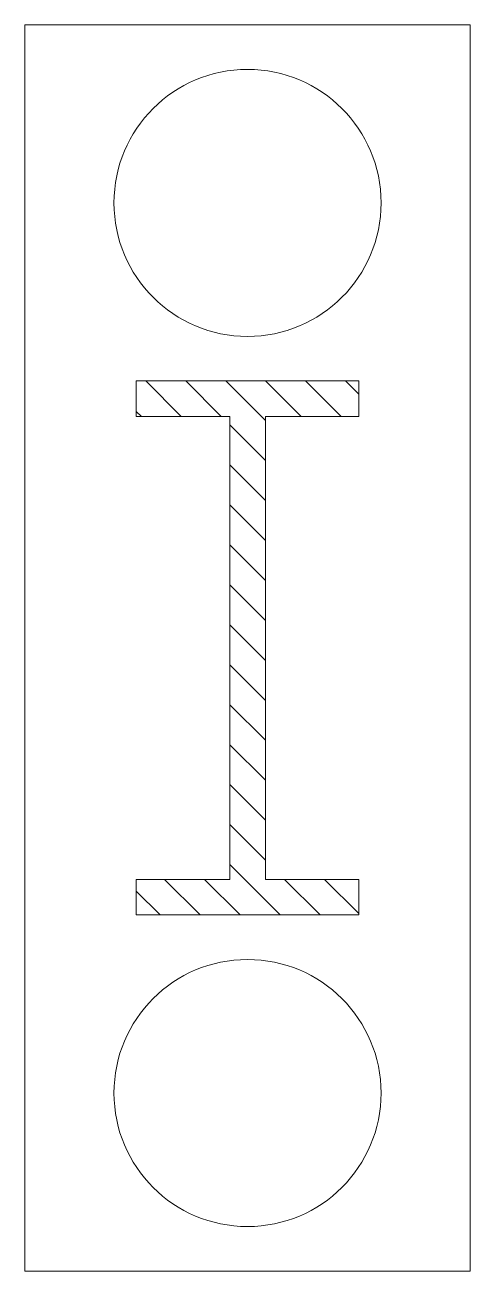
# Model space of a CAD drawing. Header units: millimetres. Extents: x 2878 to 6301, y 540 to 1980.
# Drawn here: x 5373.244 to 5373.744, y 1835.382 to 1836.782 of the extents above.
import ezdxf

# ---------------------------------------------------------------- set-up
doc = ezdxf.new("R2010")
doc.units = ezdxf.units.MM
doc.header["$LTSCALE"] = 4
doc.layers.add('ALVENARIA', color=4, linetype='Continuous', lineweight=20)
doc.layers.add('COTAS', color=35, linetype='Continuous', lineweight=5)

msp = doc.modelspace()

# ---------------------------------------------------------------- hatches: boundary and pattern name
at = {"layer": 'COTAS'}
h = msp.add_hatch(dxfattribs=at)
h.set_pattern_fill('ANSI31', color=256, scale=0.01, angle=-90)
h.set_pattern_definition([(315, (4459.99901, 4557.667644), (0.0224506403, 0.0224506403), [])])
h.paths.add_polyline_path([(5373.6192, 1835.7816), (5373.6192, 1835.8216), (5373.5143, 1835.8216), (5373.5143, 1836.3416), (5373.6192, 1836.3416), (5373.6192, 1836.3816), (5373.3693, 1836.3816), (5373.3693, 1836.3416), (5373.4743, 1836.3416), (5373.4743, 1835.8216), (5373.3693, 1835.8216), (5373.3693, 1835.7816)])

# ---------------------------------------------------------------- linework, layer by layer
at = {"layer": 'ALVENARIA'}
msp.add_lwpolyline([(5373.6193, 1836.3816), (5373.3693, 1836.3816), (5373.3693, 1836.3416), (5373.4743, 1836.3416), (5373.4743, 1835.8216), (5373.3693, 1835.8216), (5373.3693, 1835.7816), (5373.6193, 1835.7816), (5373.6193, 1835.8216), (5373.5143, 1835.8216), (5373.5143, 1836.3416), (5373.6193, 1836.3416), (5373.6193, 1836.3816)], dxfattribs=at)
at = {"layer": 'COTAS'}
msp.add_lwpolyline([(5373.2443, 1835.3816), (5373.7443, 1835.3816), (5373.7443, 1836.7816), (5373.2443, 1836.7816)], close=True, dxfattribs=at)
for centre in [(5373.4943, 1836.5816), (5373.4943, 1835.5816)]:
    msp.add_circle(centre, 0.15, dxfattribs=at)

doc.saveas('drawing.dxf')
